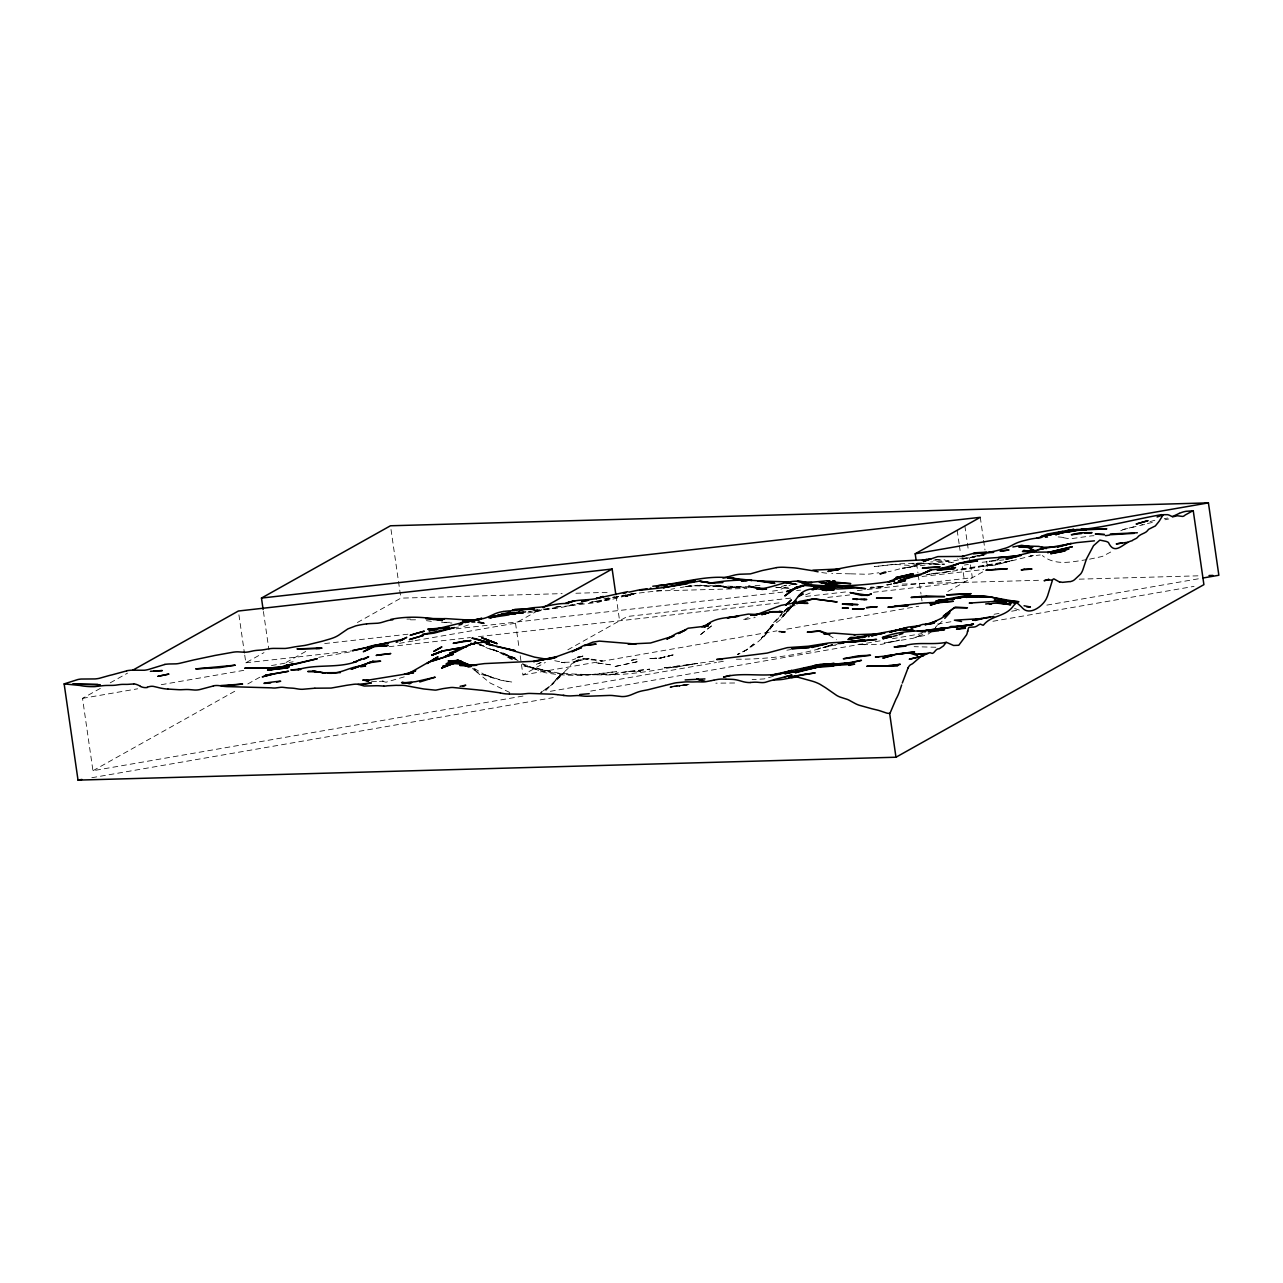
<?xml version="1.0" encoding="UTF-8"?>
<svg xmlns="http://www.w3.org/2000/svg" width="1283" height="1283" viewBox="0 0 1283 1283"><rect width="100%" height="100%" fill="white"/><g stroke="black" fill="none" stroke-linecap="round" stroke-linejoin="round"><path stroke-width="0.75" stroke-dasharray="5 3.75" d="M791.932 606.474L779.791 620.17L771.051 626.842L771.58 626.232L761.444 638.228L772.542 624.452L763.706 636.945L773.505 622.64L782.053 613.675L768.87 630.081L773.841 623.474C765.919 637.378 752.447 647.193 738.399 654.33M782.053 613.675L780.128 616.097L785.228 610.291M791.948 606.426L780.802 618.711L794.77 603.09M787.586 611.654L794.161 603.668M792.188 606.089L787.024 612.071L794.273 603.892L786.463 612.408L793.76 604.566M790.841 605.897L786.976 610.355L793.423 604.165M942.155 621.197L935.596 627.467M935.275 627.515L937.312 625.318M783.672 612.36L790.232 605.704M784.811 611.221L789.703 606.298L784.378 611.093M784.699 610.852L789.173 606.875L795.123 605.544M711.472 625.992L699.283 635.63L711.263 626.024M554.721 660.713L564.889 662.766C552.027 661.098 575.153 664.241 579.355 659.382L572.699 663.584C580.493 655.004 592.682 659.959 602.401 660.841L582.867 659.061C602.834 658.067 569.171 659.462 570.614 666.294C560.238 674.617 552.299 686.02 540.608 692.451M932.196 631.22L926.711 635.133L915.469 637.362L922.91 634.54L913.127 638.276L884.212 643.008L899.463 640.105L881.934 644.274L860.524 644.595M1110.709 552.027L1102.305 556.453L1088.85 559.324M522.983 696.06L92.953 770.714L82.529 698.353L101.582 687.688M110.242 682.829L127.546 673.126M244.732 655.116L245.839 662.782L263.993 652.614M92.953 770.714L237.355 689.789M247.795 683.951L259.968 677.119M286.077 662.493L306.942 650.786M357.396 622.512L400.889 598.135L562.13 593.628M415.147 640.602L515.509 623.185L539.678 609.65M520.208 655.773L522.967 674.954L545.403 662.381M567.84 649.807L627.307 616.481L793.872 597.766M947.832 591.447L987.734 569.091M543.126 690.928L552.668 684.208L564.263 672.42L554.577 680.648L562.066 673.431L545.852 690.527L541.009 692.387M805.58 594.863L813.358 591.688M577.687 657.201L583.573 656.03L578.28 656.96L577.109 657.505L582.963 656.062L572.058 660.023M748.246 617.508L742.681 620.122L755.19 617.508M1120.749 530.745L1122.433 530.007A33.55 32.251 -75.5 0 1 1125.704 528.885A64.567 62.081 -75.5 0 1 1128.062 528.275L1137.235 525.998M793.536 583.557L778.412 590.324L768.886 591.591M576.548 661.467L581.664 659.382M828.401 645.622L832.202 644.772C800.993 655.453 766.865 659.558 734.004 659.189M404.241 676.863L385.975 682.219L380.634 680.792M614.814 596.595L614.381 596.755A89.441 85.993 -75.5 0 1 612.392 597.445M634.636 593.564L610.002 599.883L589.779 602.481L632.984 593.74L664.979 590.004M1150.033 521.62L1155.662 520.048M634.925 593.404L626.329 596.483L635.261 593.42M817.8 648.909L820.687 647.931M463.74 626.505L469.466 624.58M635.486 593.259L625.126 596.675L637.763 592.746M891.637 583.669L883.682 586.604L867.228 588.64M1144.564 524.442L1122.914 529.59L1125.143 529.045M773.36 676.333L764.107 678.915L752.143 679.637M918.901 564.536L912.245 566.669A39.629 38.089 -75.5 0 1 908.845 567.439L908.011 567.567M919.125 564.472L924.177 563.012M609.986 598.215L604.389 599.819A97.283 93.531 -75.5 0 1 601.166 600.636L600.236 600.829M986.274 554.064L970.99 556.982M824.071 647.065L832.731 644.611M837.158 644.515L819.388 648.637M1012.688 560.238L996.442 564.937L978.576 566.717L995.207 564.648L1009.753 561.28M829.251 645.622L832.202 644.772M684.224 685.01L670.079 687.303M786.206 585.24L781.219 586.523L786.399 585.208M1008.807 561.216L995.207 564.648L958.16 569.652M687.255 684.721L671.217 686.533L684.256 684.897M1011.565 560.863L1034.707 555.122L1029.96 556.132L1040.224 554.978M899.704 568.882L891.91 570.967A54.993 52.876 -75.5 0 1 888.125 571.721M983.965 554.93L981.078 555.603L985.119 554.577L972.273 557.544L957.599 558.843M679.028 686.197L680.215 685.924L672.452 686.694M975.192 556.533L970.75 557.528M966.805 558.105L960.678 559.452L967.59 558.089M958.69 559.885L953.301 560.912A26.382 25.355 -75.5 0 1 946.806 561.008L938.114 559.853M1147.435 523.512L1155.229 521.844M1164.964 519.775L1168.845 518.941M984.141 555.202L969.306 557.736M978.079 555.908L983.869 554.737M603.876 598.84L611.125 597.381M583.236 603.026L557.784 608.142L534.77 610.243M626.024 595.055L620.17 596.21L625.655 595.152M627.98 594.671L633.85 593.516M627.483 594.799L632.984 593.74M975.625 556.469L971.52 557.191A86.538 83.203 -75.5 0 0 970.349 557.399M618.566 596.515L598.086 602.352L571.464 605.464M892.134 564.536L874.204 566.653L899.463 563.846L922.092 562.948M931.618 573.774L939.733 572.539M569.828 605.768L555.074 607.18M1164.258 518.701L1166.889 518.188A38.169 36.694 -75.5 0 0 1167.706 518.011M680.311 587.63L684.192 586.924M686.148 586.572L691.986 585.529L686.389 586.491M581.648 603.01L570.39 604.918M1009.609 561.216L956.557 569.844M1009.176 561.361L968.457 568.962L926.198 574.736M946.822 571.977L927.064 574.559L930.127 574.046M82.529 698.353L137.634 688.795M161.257 684.689L243.914 670.335M271.467 665.556L287.216 662.814M289.188 662.477L293.117 661.787M318.697 657.345L352.167 651.539M399.398 643.344L413.174 640.955M522.967 674.954L776.953 630.851M786.8 629.151L918.724 606.25M550.343 691.312L716.491 662.461M718.448 662.124L726.274 660.761M786.864 650.24L790.777 649.567M937.376 624.115L953.012 621.405M994.068 614.268L999.922 613.258M1011.662 611.221L1019.472 609.858M1046.832 605.111L1199.3 578.649M91.815 777.723L553.214 697.615M590.677 691.104L882.512 640.442M892.359 638.726L921.948 633.594M992.93 621.277L1194.056 586.363M670.015 687.127L673.559 686.501M670.881 589.266L674.65 588.608M670.031 687.095L675.339 686.197M998.254 559.757L989.145 561.296L998.944 559.693M929.55 564.424L948.602 560.944L930.64 562.002M964.415 565.065L968.36 564.424M689.019 684.416L681.385 685.667L690.286 684.801M1086.942 559.629C1071.995 561.762 1055.444 566.22 1042.389 555.571M527.746 612.985L555.314 607.869L543.639 609.168M925.123 565.081L904.226 567.792M907.289 567.423L912.245 566.669M792.285 584.583L796.118 584.022L792.461 583.957M826.348 646.52L835.233 645.285M596.82 601.422L590.148 602.096M969.274 557.848L959.796 558.714M555.379 607.116L561.216 606.426M532.846 610.419L541.843 609.377M582.803 602.93L579.884 603.235A70.741 68.015 -75.5 0 1 575.698 603.491L574.191 603.523M947.062 571.705L950.735 571.288M714.07 661.114L663.103 668.058L680.76 665.781C651.764 671.073 622.271 676.462 592.762 674.553L616.818 674.216C585.898 674.986 553.999 676.895 524.474 665.669L550.134 671.538L522.005 665.492M685.09 586.636L701.753 585.08L688.795 586.299M686.597 586.7L694.472 585.818L749.047 587.245M982.169 562.291L1003.883 559.853M455.128 627.467L458.576 627.082M324.695 643.569L408.315 634.171M456.106 628.814L784.635 591.896M796.583 590.565L800.56 590.116M922.028 576.468L983.756 569.54M805.772 596.435L847.405 591.752M857.317 590.645L865.255 589.747M867.244 589.522L972.338 577.719L969.563 558.538M245.839 662.782L351.205 650.946M388.99 646.696L470.492 637.539M478.447 636.657L782.213 602.529M827.808 597.397L849.619 594.959M873.418 592.281L964.624 582.033L962.426 566.701M590.501 674.682L616.594 671.522C592.842 675.371 568.273 677.183 544.505 672.549L529.574 666.952L560.222 673.463L590.501 674.682L580.75 675.115M907.241 567.471L910.272 567.15M734.63 682.989L715.866 683.165M755.013 585.722L762.711 585.032M953.445 562.275L948.041 562.563L951.649 562.515M449.643 622.255L448.569 622.303A72.313 69.523 -75.5 0 1 443.309 622.271L442.427 622.239M371.477 681.722L377.427 681.449M379.415 681.369L383.392 681.193L380.089 680.423M575.891 593.243L609.313 592.313M656.511 590.982L746.947 588.464M776.44 587.63L788.243 587.293M886.553 584.551L892.455 584.39M902.286 584.102L1041.892 580.205M1079.244 579.162L1199.188 575.794M895.598 564.44L911.7 565.562L923.568 563.478L916.126 563.429L944.593 564.151L936.478 564.52M749.962 586.812L696.894 585.305L726.178 587.053L714.567 585.673L726.836 587.422L746.914 587.422M935.852 647.257L914.121 646.68M935.195 559.981L945.01 559.789M406.919 619.096L410.416 619.048M415.532 619.801L407.545 619.849M850.805 573.838L863.587 574.175A51.16 49.187 -75.5 0 0 870.259 573.966L876.882 573.036A100.539 96.658 -75.5 0 1 878.887 572.763M850.228 573.838L831.721 573.405M792.22 583.957L797.24 584.102M474.325 668.443L484.108 674.425L493.201 677.921L483.45 674.216L501.91 680.455L511.821 682.027L501.236 680.327L482.216 674.633L471.839 668.78M788.933 588.544L775.59 587.181M912.117 563.766L915.148 563.991M441.528 622.207L451.921 623.057M859.097 644.162L866.426 644.836L859.979 644.323M561.184 662.285L564.247 662.621L561.778 662.349M431.361 621.341L426.1 620.619M479.457 645.028L482.937 645.654L479.569 644.788M1063.495 537.737L1068.001 538.523A36.197 34.801 -75.5 0 0 1070.343 538.78L1088.994 536.23A32.716 31.45 -75.5 0 1 1093.982 535.749M717.053 585.513L726.836 587.422L739.505 587.117L728.167 588.111L719.202 585.561M715.096 585.128L727.509 587.839L715.625 584.535M792.621 583.717L796.069 584.503L792.349 583.524M794.835 584.423L791.98 583.573M479.906 645.141L485.215 646.68M522.694 664.065L527.521 665.476L522.486 663.92M1014.628 608.511L1019.488 610.147M480.002 644.323L483.483 645.894M514.579 658.756L502.984 653.015L518.107 660.649M516.391 659.43L502.984 653.015L514.804 658.997M477.982 643.537L487.572 648.268L498.462 651.684L488.807 648.492L497.163 651.106L511.757 659.526M509.784 692.483L490.234 683.069L473.026 669.117M512.655 659.125L501.044 652.566L491.341 648.941L504.989 654.234L501.044 652.566L512.158 659.141M828.866 635.149L836.436 639.736M472.545 668.235L475.849 670.432L472.962 668.315M980.276 517.322L983.307 538.411M983.596 540.319L984.975 549.91M986.627 561.425L987.461 567.166M964.864 525.95L967.077 541.282M967.366 543.206L968.457 550.872M957.166 530.264L959.107 543.687M959.379 545.612L960.486 553.278M916.575 563.381L917.954 572.972M918.227 574.88L921.002 594.061M921.274 595.97L922.108 601.727M616.016 595.873L619.609 620.796M515.509 623.185L519.102 648.107M391.01 529.51L400.889 598.135M263.416 611.494L268.933 649.839M238.927 614.846L244.46 653.191M1142.56 524.41A81.487 78.343 -75.5 0 1 1141.838 524.651M1058.218 536.936A77.493 74.51 -75.5 0 1 1063.527 537.465M981.158 554.881A50.39 48.433 -75.5 0 1 979.025 555.619A36.598 35.186 -75.5 0 1 976.988 556.181M933.543 560.254A28.515 27.424 -75.5 0 1 937.392 559.693M826.717 573.164A60.638 58.296 -75.5 0 1 821.537 572.507M790.585 606.987L782.822 615.76L790.585 606.987M753.795 644.034L745.744 650.321L737.244 654.49L745.744 650.321L753.795 644.034M541.009 662.509L535.733 664.53L541.025 662.557M673.046 654.923L660.665 657.987L649.358 658.692L661.258 657.778L673.046 654.923M671.827 655.212L660.055 658.163L648.717 658.692L660.665 657.987L671.827 655.212M637.074 661.787L613.659 666.791L637.074 661.787M633.738 659.783L631.38 660.28L637.25 659.077L633.738 659.783M686.79 665.075L676.285 667.176L664.273 667.737L675.066 667.176L697.535 663.423L686.79 665.075M627.179 671.522L615.455 673.35L649.743 669.165L627.179 671.522L640.538 671.538L627.179 671.522M740.676 586.78L728.167 588.111L740.676 586.78M540.704 610.676L528.628 611.414L540.704 610.676M882.479 586.732L870.532 587.277L882.479 586.732M940.182 564.488L928.186 563.654L940.182 564.488M610.323 664.77L595.601 662.75L610.323 664.77M515.349 658.067L504.363 654.122L515.349 658.067"/><path stroke-width="1.5" d="M967.526 631.685L967.719 630.883M902.302 683.021L908.091 667.85M901.66 684.946L899.527 691.393A113.642 30.952 83.6 0 1 896.047 699.059L890.097 713.027A12.654 3.448 83.6 0 1 889.648 713.316L895.967 757.227L78.022 780.112L64.15 683.903L77.878 679.525A28.386 27.296 -75.5 0 1 81.134 679.044L95.038 678.932A36.517 35.106 -75.5 0 0 99.288 678.322L107.756 675.933A69.09 66.427 -75.5 0 1 111.958 674.874L126.664 670.881M792.637 603.764L799.149 595.232L802.516 592.922L798.491 596.579C804.714 586.844 817.319 588.143 827.022 590.453L824.68 590.324L834.223 589.747L822.323 590.308M794.113 603.764L796.31 601.053L795.268 602.336M895.967 757.227L1203.903 584.647L1193.27 510.859A52.811 14.386 83.6 0 0 1191.666 511.436L1185.075 515.076A43.061 11.723 83.6 0 1 1182.493 516.424L1178.452 515.91A88.623 24.136 83.6 0 1 1177.505 515.734L1172.758 516.841L1170.449 515.766A88.687 24.152 83.6 0 0 1167.546 514.675L1163.232 514.691L1159.271 521.058A106.794 29.076 83.6 0 0 1158.501 522.069L1155.374 525.902A31.931 8.692 83.6 0 1 1154.524 526.335L1148.51 529.366A31.177 8.484 83.6 0 0 1147.756 530.424C1145.19 533.808 1140.17 533.568 1137.171 537.689A48.914 13.327 83.6 0 1 1136.353 538.347L1132.905 540.063A39.869 10.857 83.6 0 0 1132.087 540.768C1123.924 542.003 1115.087 556.694 1108.448 542.517A72.073 19.63 83.6 0 0 1105.192 541.218L1099.836 540.095L1094.415 544.922A69.138 18.828 83.6 0 1 1093.581 545.564L1086.332 559.212A76.05 20.704 83.6 0 1 1085.707 561.264L1082.964 569.524A44.151 12.028 83.6 0 1 1080.527 574.094L1074.577 579.675A97.059 26.43 83.6 0 1 1072.347 581.007L1070.279 581.664A42.323 11.531 83.6 0 1 1069.364 581.616L1062.404 582.354A95.183 25.917 83.6 0 0 1059.614 582.033M792.605 603.94L794.706 601.454M944.737 618.374L949.901 612.713L940.904 618.582L929.004 624.163M1059.614 582.081L1053.952 578.89A14.049 3.833 83.6 0 0 1052.557 579.884L1047.537 595.986A138.019 37.576 83.6 0 0 1046.848 597.589C1043.913 605.4 1030.008 616.161 1022.631 608.19A61.6 16.775 83.6 0 1 1021.557 607.035L1017.018 602.898A18.972 5.164 83.6 0 0 1016.12 603.106L1014.468 604.726A82.802 22.549 83.6 0 1 1013.666 605.56C1005.391 617.428 991.631 614.733 983.42 625.142A20.496 5.581 83.6 0 1 982.489 625.046L980.228 624.083L978.207 625.142A95.968 26.125 83.6 0 1 972.963 627.098L969.034 627.291A11.162 3.047 83.6 0 0 968.312 628.654L967.141 633.225A15.989 4.362 83.6 0 1 966.468 634.973L958.77 645.269L953.574 645.461L946.373 642.302L944.272 644.772A32.508 8.853 83.6 0 1 943.518 645.862L940.166 648.172A99.898 27.2 83.6 0 0 939.332 648.701C934.938 648.22 934.345 655.244 930.768 652.967A19.79 5.389 83.6 0 0 929.79 652.678L921.13 656.335L912.951 663.359A49.187 13.391 83.6 0 1 912.133 663.936L910.417 664.835A38.458 10.472 83.6 0 0 908.091 667.866M678.563 633.561L688.121 628.221L708.328 625.879L703.549 626.649M132.742 670.207L238.381 611.013L612.151 569.027L615.744 593.949M263.127 609.569L261.475 598.07L390.465 525.773L1208.426 502.888L1218.85 575.249L1203.213 577.959M543.126 607.709L612.151 569.027M916.03 559.548L915.196 553.791L980.276 517.322L261.475 598.07M401.531 640.233L406.759 637.33L399.783 640.842L403.327 639.159L352.36 650.706L366.232 647.819M361.389 658.933L358.663 660.44L368.686 656.784L363.875 659.237M802.901 593.997L799.582 595.777L802.95 594.109M408.283 673.8L428.955 661.932L453.3 654.314L431.313 661.435M680.022 632.824L685.876 629.841L676.125 633.69L666.775 639.11L673.992 635.919L650.481 643.008L628.397 644.034M701.961 626.906L710.365 623.073L704.447 627.211C713.204 617.283 726.675 618.053 738.575 616.225L727.269 617.877L748.294 614.092L757.371 614.541L750.635 615.247L768.341 612.841L761.669 614.653L770.297 611.815L782.502 611.799L779.406 611.253M1179.253 513.392L1175.581 515.125A55.249 53.116 -75.5 0 1 1172.405 516.504M794.241 603.748L799.437 601.454L813.502 598.856L836.901 601.935L813.502 598.856L796.695 603.7M408.491 673.864L415.724 670.72L404.177 674.361L413.575 672.757L366.377 680.423L362.768 680.07L368.349 680.904M929.213 624.228L936.365 621.116L924.931 624.741L934.232 623.137L922.461 624.468L910.962 628.109L920.216 625.719L908.38 627.05L890.322 631.894L906.023 628.365L848.448 639.014L866.137 636.432L848.993 638.517L858.568 637.747L850.388 637.571L863.042 637.523M419.798 681.963L435.194 677.199L415.756 681.642L403.953 683.005L411.731 682.62L401.531 682.604L410.255 683.566M754.26 615.503L780.994 605.4L792.878 603.106L807.953 603.331L803.799 603.363M462.842 686.389L465.745 685.202L460.084 686.309M453.573 663.343L441.737 667.994L453.573 663.343L464.735 663.744L455.433 662.99L464.077 663.616L454.84 663.279L442.763 666.278L453.573 663.343L462.746 663.359L454.198 663.311L462.746 663.359L468.6 666.968M549.798 659.141L581.488 647.626L571.865 651.732L583.589 645.59L596.13 644.098L584.214 645.477M1041.187 536.374L1047.409 534.001L1073.887 529.334L1067.488 530.633C1099.483 529.173 1130.435 520.08 1161.676 514.611M774.547 674.377L820.414 664.289L848.656 663.439L861.454 660.328L838.537 664.819L847.357 662.926L822.996 665.268M359.08 660.216L353.531 662.285L356.834 661.467C337.718 668.635 317.077 663.728 297.816 669.646L300.174 669.133L290.84 669.967L300.719 669.501M551.61 658.612L556.902 656.655L533.52 661.627L556.373 657.249L532.237 661.354L484.413 663.6L467.22 665.877L476.683 665.268L459.763 665.396L468.76 665.877L460.485 664.321L467.91 666.294M813.149 589.731L816.581 588.464L811.947 589.747M829.812 582.546L834.864 580.686L829.219 582.69L832.555 582.514L828.978 582.883M463.371 647.434L471.118 644.178L449.579 653.175C459.635 652.277 466.884 643.697 476.779 643.104L473.475 643.585L483.659 642.125L493.073 645.477L486.337 643.89L514.996 650.609L496.585 646.52M351.317 669.181L373.177 661.322L380.634 661.194L368.029 662.926L373.177 661.322L351.35 669.165M1157.122 517.017L1162.959 514.932M828.658 582.979L833.725 581.279L828.962 582.274M1060.239 552.203L1065.467 550.551L1050.633 553.679L1059.501 552.059L1031.757 552.123L1009.609 557.512L998.206 557.656L1021.252 555.363C1001.109 558.506 980.709 556.597 960.983 563.253L977.55 560.928L959.716 562.884L951.248 566.525L958.593 563.686L941.225 568.513L948.955 567.631L929.95 570.117L922.702 573.661L931.153 569.957C917.906 577.494 901.789 575.169 888.301 581.969L894.78 580.782C865.079 585.577 834.912 587.357 804.874 584.888L841.407 586.347L825.354 584.455L842.129 587.085M899.078 634.7L902.879 633.481M510.201 611.927L489.015 617.973M514.708 613.803L519.647 612.248L512.238 614.14M909.839 577.27L898.437 580.894L915.725 576.067M501.926 614.284L490.347 617.781L504.909 613.932M584.84 645.413L592.89 642.141L599.418 641.115L635.983 644.066L628.317 644.114M763.722 614.172L772.398 611.654L781.588 611.638M840.622 643.505L844.086 642.494M396.206 642.286L397.971 641.789M1037.722 549.749L1043.544 548.499L1031.997 551.369L1022.439 551.417L1034.499 551.642L1023.545 550.503L1034.002 551.626M892.808 636.528L897.17 635.31M372.76 645.606L388.749 642.815L367.531 646.905M459.041 625.046L461.912 624.26M837.943 643.088L864.614 639.72L845.994 642.174M479.473 618.807L469.161 621.581L481.911 618.294L460.789 622.752L467.67 621.982M730.187 675.371L723.532 677.103C745.856 670.913 769.495 679.653 791.659 670.416L776.712 674.794L770.666 675.05L773.104 674.922M1048.532 579.435L1044.089 580.718L1049.109 579.483L1047.04 579.836L1052.285 580.124M1050.456 534.69L1054.017 533.92L1041.636 536.599L1062.709 531.531L1036.536 538.154M784.538 676.943L792.028 675.034L773.424 679.749M678.835 583.204L694.151 581.552L658.532 585.561M914.699 576.548L918.131 575.682M213.491 685.94L200.132 689.484A50.678 34.673 75.9 0 1 198.304 689.837A40.142 27.472 75.9 0 1 194.519 690.029L190.092 689.645A83.347 57.029 75.9 0 0 184.608 689.564L181.015 689.725A78.664 53.822 75.9 0 1 178.289 689.677L167.945 689.067M890.322 631.894L907.193 627.628L889.696 631.99M625.896 592.826L624.613 593.147A50.678 48.722 -75.5 0 0 623.41 593.484M1061.971 545.74L1071.193 543.431L1057.753 547.039M812.011 647.482L827.038 643.745L809.493 647.225L791.595 648.717L809.012 647.835M975.032 620.459L986.547 617.604L972.546 620.17L981.816 618.582L954.408 620.186L961.544 621.533M921.13 656.335L909.246 659.254L923.519 655.838M879.015 656.736L875.375 656.96C888.59 656.319 901.741 652.935 914.619 651.956L902.719 653.544M147.337 687.095L148.844 686.726A37.015 25.323 75.9 0 1 150.897 686.341A21.731 14.867 75.9 0 1 153.495 686.405L157.376 687.303A106.248 72.698 75.9 0 0 167.945 689.131M465.328 622.544L468.231 621.838M685.138 679.926L704.944 678.915M878.919 634.251L884.773 632.856M665.476 685.363L674.024 683.197A59.531 40.735 75.9 0 1 676.863 682.7L684.08 682.011A76.627 52.427 75.9 0 1 687.945 681.866L690.639 681.947A106.313 72.73 75.9 0 0 693.028 681.963L696.557 681.85A77.381 52.94 75.9 0 1 698.497 681.85L701.304 681.931A55.891 38.249 75.9 0 0 705.634 681.738L710.958 680.728M838.777 643.633L844.054 642.398M665.236 685.427L649.807 689.292A91.285 62.45 75.9 0 1 646.921 689.981L642.526 690.799A79.193 54.175 75.9 0 0 635.919 692.82L631.974 694.472A90.275 61.76 75.9 0 1 630.595 695.017A55.778 38.169 75.9 0 1 625.495 696.364A44.199 30.247 75.9 0 1 621.678 696.557L612.472 695.514A60.766 41.585 75.9 0 0 609.088 695.434L587.357 696.252A68.512 46.878 75.9 0 1 582.803 696.011L579.258 695.627A51.913 35.507 75.9 0 0 577.061 695.546L571.015 695.899A62.434 42.724 75.9 0 1 566.188 695.723L557.993 694.728M802.484 668.892L819.965 664.883L834.207 663.407L813.951 665.669L821.184 665.348M565.947 603.106L574.848 600.845L566.557 603.026C578.36 598.359 591.463 601.454 603.299 596.467L596.066 598.552L627.788 591.639M871.863 635.743L884.853 632.808M1041.171 548.996L1076.565 542.661L1094.415 540.849M784.988 672.773L788.885 671.907M849.891 665.139L848.833 665.38L854.638 664.145L819.949 666.438L784.811 673.703L815.94 667.449L833.79 666.037M988.584 552.38L994.614 551.161A81.631 78.471 -75.5 0 0 998.799 550.118L1005.904 548.049A37.544 36.1 -75.5 0 0 1010.86 545.933L1014.725 543.896A43.927 42.227 -75.5 0 1 1022.84 540.961L1028.116 539.63A77.926 74.911 -75.5 0 1 1034.964 538.363L1041.106 537.641M480.564 619.144L483.771 618.422A33.823 32.508 -75.5 0 0 488.711 616.674L495.222 613.691A36.437 35.042 -75.5 0 1 502.327 611.686L503.337 611.526M628.943 592.153L637.459 590.292A72.906 70.1 -75.5 0 1 639.126 589.955A83.684 80.444 -75.5 0 1 642.045 589.474L647.033 588.769M885.687 572.619L879.865 573.822L883.297 573.116M871.863 635.791L875.551 635.021M714.182 680.07L718.079 679.349A56.195 38.442 75.9 0 1 721.399 679.076L725.713 679.156M840.541 643.36L844.07 642.639M713.717 680.182L711.488 680.615M520.273 612.937L525.597 611.847M276.551 681.995C294.384 679.188 246.994 684.93 270.697 682.941M479.489 619.352L477.356 619.785A63.797 61.343 -75.5 0 0 474.79 620.395M684.625 582.402L695.178 580.301L683.374 582.29L684.192 582.37M849.795 642.238L876.546 639.415L852.762 641.644M940.744 630.402L944.641 629.632C923.648 631.316 902.558 629.488 882.351 637.491L891.364 636.929M656.335 586.924L657.072 586.78A38.955 37.448 -75.5 0 1 658.564 586.539M991.39 603.892L989.321 604.293C996.49 601.262 1003.947 605.512 1011.261 603.427M926.695 559.452L922.365 560.286L931.089 558.65L923.343 561.489L937.825 556.597L963.693 556.405L961.881 556.565L975.673 552.765L986.515 552.139M1012.88 546.975L1021.669 545.307L1032.895 547.216L1025.454 546.029L1038.861 546.398L1046.014 548.306M164.833 664.466L148.876 669.373A29.653 28.515 -75.5 0 1 144.289 670.255L134.362 670.207A36.389 34.978 -75.5 0 0 126.648 670.752M666.551 584.535C690.046 581.103 714.439 573.613 737.95 579.403L727.509 577.671L752.014 580.429L742.264 579.708M683.502 582.402L691.778 580.91L680.054 583.011M517.257 612.729L493.682 616.177M838.024 569.62L827.856 571.448C859.321 563.061 892.278 561.296 924.738 559.821M946.068 642.366C932.067 645.221 917.586 641.468 903.649 645.99L906.103 645.958L894.107 646.921L904.082 646.327M488.887 617.171L517.161 612.264L523.32 612.873L518.412 612.472M834.319 570.149L837.719 569.54M921.05 574.848L912.486 576.372L916.399 575.939M880.635 633.738L870.804 635.486L875.856 634.604M847.919 639.608L865.512 636.464M363.522 684.336L371.332 682.957L357.909 684.4M498.237 615.567L511.179 613.29L500.611 615.07M915.196 553.791L1208.426 502.888M1109.506 535.091L1106.844 535.508A53.645 51.577 -75.5 0 1 1105.513 535.669M78.022 780.112L81.952 779.439M791.948 677.649L783.656 679.204A99.946 68.384 75.9 0 1 778.156 679.782L773.649 680.07A45.611 31.209 75.9 0 0 770.217 680.792L765.261 682.315A29.124 19.919 75.9 0 1 761.412 682.588A70.822 48.449 75.9 0 1 760.065 682.492L758.269 682.315A59.259 40.543 75.9 0 0 754.083 682.203L750.33 682.46M390.657 619.416C407.721 615.936 425.507 616.786 442.459 620.523L425.651 618.486M687.463 583.717L663.327 587.646L699.203 581.119L712.129 583.075L699.86 581.311L710.894 583.075M899.142 654.298L908.621 652.694L918.323 654.17L928.042 653.32M965.377 627.644L956.493 629.167L965.425 628.317M776.375 567.663L763.177 570.326A59.579 57.286 -75.5 0 0 759.055 571.432L750.395 573.886L739.89 574.239A41.874 40.254 -75.5 0 0 733.395 575.361L726.322 577.254A75.055 72.153 -75.5 0 1 722.938 578.024M360.635 666.807L365.559 666.021C352.103 664.706 340.749 674.97 327.277 673.078M993.812 616.449L984.173 618.085L990.219 617.251M938.803 630.787L928.395 631.894M929.983 603.635L953.381 601.278L923.487 602.994L887.916 607.244L908.188 605.319L895.101 605.865L907.755 605.881M902.639 568.321L905.044 567.984M960.839 597.782L956.926 598.391C977.614 591.88 998.431 599.53 1018.91 601.743L1006.626 600.749L1007.893 600.989L990.412 596.868L965.987 597.188M472.016 620.812L468.167 621.389L471.663 620.876M475.865 620.218L479.714 619.625M1001.365 551.097L1009.015 549.942L1000.163 551.177M475.175 620.347L478.687 619.833L465.889 620.427L473.668 620.443M491.357 617.46L509.046 614.878M868.334 636.721L869.2 636.593M449.018 627.403L427.768 629.199L441.32 628.478M471.182 621.341L474.149 620.908M985.697 604.004L989.241 603.491M652.774 586.235L664.594 584.888M1081.633 533.503L1071.337 534.754L1079.997 532.782L1092.058 532.67L1084.568 533.135M884.997 656.206L893.289 655.26L882.8 658.147L896.657 654.009L908.621 652.694L917.553 655.597M581.776 601.15L588.705 600.236M319.627 648.428L322.033 648.107L296.982 648.909L319.627 648.428L316.003 648.524M436.428 629.825L428.939 630.803L466.932 621.533L472.898 621.116M581.921 601.166L587.357 600.476M1122.256 542.853L1116.242 543.912L1127.709 542.26M366.553 623.907L364.324 624.196A102.72 98.759 -75.5 0 0 355.712 625.879L347.837 628.911L338.664 635.197A29.766 28.611 -75.5 0 1 333.099 637.924A65.497 62.979 -75.5 0 1 329.972 638.982L323.476 640.891A99.32 95.487 -75.5 0 1 320.542 641.66L307.487 644.852A56.548 54.367 -75.5 0 1 304.263 645.509L297.672 646.424A99.657 95.808 -75.5 0 0 294.08 646.985L290.327 647.69A94.477 90.836 -75.5 0 1 288.082 648.075A45.001 43.269 -75.5 0 1 285.051 648.46L273.616 648.396A35.539 34.16 -75.5 0 0 269.205 648.765L265.212 649.487A48.449 46.589 -75.5 0 1 262.005 649.952A55.618 53.485 -75.5 0 1 260.802 650.064L257.177 650.337A36.982 35.555 -75.5 0 0 252.976 650.93L248.966 651.812A24.858 23.896 -75.5 0 1 243.995 652.229M1110.485 534.722L1134.316 533.343M639.608 590.308L664.546 587.454M515.766 612.985L500.771 614.701L508.293 614.204M519.519 612.552L523.272 612.119M885.815 572.026L883.827 572.25M661.002 585.834L666.952 585.16M797.801 587.197L798.988 587.069L786.575 591.575L804.2 585.513L795.444 587.726L784.763 595.921L796.599 587.309L795.444 587.726L802.933 585.224L837.943 588.993L855.953 587.967L865.624 588.689L853.339 586.924L820.078 587.422L831.849 588.32L814.625 586.78L834.223 587.822L820.96 587.614M445.249 628.029L449.178 627.579L439.764 628.413M897.09 646.504L901.917 645.974M224.124 685.956L242.599 684.064L220.676 685.571M834.527 570.261L838.344 569.893M851.72 642.045L865.271 640.762L829.395 642.895L808.178 646.231L787.345 647.642L767.074 653.095L716.652 659.478L722.441 659.382M958.032 597.557L963.357 597.06M314.752 688.217L302.66 689.276A51.464 35.218 75.9 0 1 299.5 689.163A70.565 48.273 75.9 0 1 296.806 688.763L294.657 688.41A60.846 41.617 75.9 0 0 291.899 688.137L288.932 687.977A78.792 53.902 75.9 0 1 286.414 687.736L282.901 687.319A32.877 22.501 75.9 0 0 280.239 687.351L275.556 687.977A31.417 21.49 75.9 0 1 273.455 688.009L272.974 687.993A69.731 47.712 75.9 0 1 271.499 687.848L230.186 686.678A99.93 68.368 75.9 0 1 223.771 686.341L219.906 685.747A37.319 25.532 75.9 0 0 213.475 685.812M918.323 654.17L924.418 653.64M579.74 694.52L589.218 693.686M801.859 583.188L826.22 580.83L838.056 583.476L829.347 581.407L838.633 583.172L830.005 581.616L850.757 583.621L829.588 582.915M392.774 619.833L390.673 620.042A27.2 26.157 -75.5 0 0 387.61 620.651L381.58 622.463A27.424 26.366 -75.5 0 1 377.667 623.217L371.701 623.522A72.441 69.651 -75.5 0 0 366.553 623.891M314.993 688.201L331.11 688.073L344.293 685.731A127.691 87.356 75.9 0 1 347.549 685.17L353.242 684.368A65.593 44.873 75.9 0 1 354.621 684.208L355.728 684.144A25.468 17.417 75.9 0 1 358.566 684.416L363.875 685.924A27.969 19.133 75.9 0 0 364.308 686.02L375.149 685.764A72.906 49.877 75.9 0 1 379.784 685.828L383.858 686.1M813.887 589.25L814.801 589.186M512.045 613.948L515.814 613.707M887.339 655.613L890.963 655.372M1137.363 532.766L1110.34 534.001M803.575 583.075L812.107 582.578L797.336 581.359L808.274 583.268C790.745 576.292 774.13 588.977 756.713 588.929L766.464 589.25L748.63 586.251L762.102 589.474M432.852 619.352L445.826 618.598L474.036 620.379M432.948 619.352L444.64 618.695L425.844 618.486M340.38 672.629L322.354 672.757L324.807 673.046M514.708 610.612L510.313 610.836A87.95 84.55 -75.5 0 0 503.337 611.51M1058.267 546.67L1041.443 547.424L1046.415 548.579M877.556 633.898L853.917 634.748L855.184 634.732L833.244 633.064L823.75 633.754L828.321 634.395M722.906 582.53L709.114 583.348C730.845 579.435 753.057 578.697 774.804 583.396L757.676 580.958L786.11 581.841L789.847 582.931M534.289 608.864L512.366 609.858L533.664 609.168M475.111 620.154L462.938 620.699L473.892 620.507M839.852 568.962L812.861 570.165M153.928 670.929L162.299 670.592L150.384 671.298M991.198 552.123L973.348 553.598L993.684 552.396M860.668 599.466L866.779 599.498L852.746 598.985L857.317 599.45L856.082 599.321M1209.019 575.522L1212.948 575.409M514.708 609.377L533.728 609.104M863.732 599.514L864.967 599.514M1193.126 510.859L1186.134 511.276A30.439 29.268 -75.5 0 0 1179.253 513.408M64.15 683.903L79.931 685.459A99.096 67.791 75.9 0 0 83.7 686.1L86.041 686.357A174.536 119.415 75.9 0 0 90.676 686.63L93.9 686.646A74.27 50.807 75.9 0 0 95.134 686.581L102.929 685.683A104.725 71.64 75.9 0 1 107.756 685.427L111.429 685.411A83.09 56.853 75.9 0 0 116.031 685.122L119.255 684.657A66.363 45.402 75.9 0 1 122.655 684.368L126.023 684.384A69.202 47.343 75.9 0 0 128.412 684.32L133.64 683.967M1104.342 534.321L1095.297 534.065L1104.503 534.786M471.855 622.03L474.87 622.047M568.802 603.459L568.177 603.459A79.771 76.691 -75.5 0 0 557.784 604.036L556.79 604.213A138.179 132.839 -75.5 0 0 552.7 604.87L543.302 606.715A51.079 49.107 -75.5 0 1 539.582 607.212L533.856 607.645A49.957 48.032 -75.5 0 0 529.302 608.286L523.368 609.537A59.467 57.174 -75.5 0 1 520.016 610.115M97.813 684.432L72.65 684.112L100.299 684.721M813.534 587.454L817.159 587.55M781.523 631.829L785.132 631.926L779.006 631.557M726.29 679.172L731.422 679.316A84.373 57.735 75.9 0 1 733.748 679.477A56.933 38.955 75.9 0 1 738.655 680.423L742.296 681.449A51.625 35.315 75.9 0 0 750.347 682.588M509.479 694.039L520.256 694.151A84.582 57.879 75.9 0 0 523.721 693.911L527.874 693.478A56.019 38.33 75.9 0 1 530.585 693.445L549.701 694.119A80.604 55.153 75.9 0 1 554.112 694.279L557.512 694.68M848.191 586.748L827.92 583.605L837.607 585.962L819.612 582.177L837.943 586.235L828.241 583.637M509.03 694.023L507.17 693.959A63.733 43.606 75.9 0 1 500.338 692.916M243.995 652.213L238.013 651.844A26.189 25.179 -75.5 0 0 235.495 651.924L234.532 652.021A46.044 44.264 -75.5 0 0 233.281 652.181L214.453 655.549A90.035 86.57 -75.5 0 1 210.845 656.335L197.662 659.109A98.663 94.846 -75.5 0 1 194.439 659.783L180.614 663.086A29.236 28.114 -75.5 0 1 175.947 663.856L171.12 663.952A44.52 42.804 -75.5 0 0 164.817 664.402M910.401 630.001L913.897 630.514L900.137 629.472L912.293 630.45M998.286 602.818L1010.603 604.822L1001.766 602.144L994.373 601.406L969.242 603.09L971.696 603.315M1000.403 600.508L994.277 600.139L1006.674 601.935L1000.403 600.508L1002.937 601.086M1026.673 606.811L1030.425 607.003L1024.059 605.752M917.457 631.14L925.348 631.845M365.799 680.375L368.863 680.664L366.377 680.423M409.886 683.47L402.124 682.476L409.149 683.47M474.069 643.89L470.749 643.457L474.229 644.082M563.125 695.338L564.151 695.482M798.234 677.296L811.818 681.048A66.524 45.514 75.9 0 1 819.853 684.192L825.322 687.56A95.824 65.561 75.9 0 1 826.99 688.698L836.708 695.45A36.758 25.147 75.9 0 0 840.012 697.038L847.405 699.427A35.619 24.361 75.9 0 1 848.769 700.037L854.703 703.26A44.167 30.215 75.9 0 0 859.129 705.217L870.965 708.505A132.55 90.692 75.9 0 0 872.985 709.034L876.786 709.932A77.188 52.811 75.9 0 1 881.052 711.183L886.665 713.075A17.978 12.301 75.9 0 0 889.536 713.348M729.979 577.943L738.751 579.21M477.918 622.303L484.06 623.33L479.04 622.03M819.324 582.29L828.866 583.765L821.088 581.841L833.645 585.513M920.745 631.525L922.621 631.813M789.719 583.043L784.955 582.274L788.644 583.011M812.684 570.727L798.523 568.449A76.868 73.901 -75.5 0 0 792.91 567.776L784.522 567.294A45.819 44.039 -75.5 0 0 776.375 567.599M547.6 659.398L534.61 657.153L506.127 648.637M787.441 582.546L791.13 583.236M813.807 570.935L818.089 571.817M1023.722 547.232L1019.969 546.446L1027.972 547.392L1018.83 547.039L1026.641 546.574L1036.343 551.385M1014.147 602.753L1002.873 600.268L1015.414 603.042M790.713 583.236L785.517 581.937L789.237 582.931M702.282 680.487L696.653 679.044L704.864 681.193M790.488 583.043L786.752 582.065L790.232 583.075M500.338 692.884L481.847 690.27A90.083 61.632 75.9 0 1 477.533 689.869L452.883 687.48A39.885 27.28 75.9 0 0 450.59 687.544L443.87 688.49A99.882 68.336 75.9 0 0 440.662 689.115L436.348 690.029A26.847 18.379 75.9 0 1 435.081 690.126L424.031 689.003A98.117 67.133 75.9 0 1 422.283 688.714L407.16 685.924A53.196 36.389 75.9 0 0 402.493 685.314L398.628 685.379A79.209 54.191 75.9 0 1 396.335 685.314L387.402 685.796A42.644 29.172 75.9 0 1 383.858 686.132M759.311 588.288L763.016 589.538M829.844 634.62L819.821 630.835L807.28 632.166L819.276 631.156L827.262 634.331M469.77 666.791L461.271 663.632L467.637 666.551M478.27 643.537L474.79 641.965L477.982 643.537M140.472 686.197L138.853 685.443A27.135 18.571 75.9 0 0 133.624 683.823M462.121 663.343L467.349 666.15M1029.351 548.418L1034.242 551.097M470.989 666.599L465.97 663.856L469.257 666.053M470.091 666.182L467.204 664.065L470.123 666.583M147.417 687.496A22.773 15.572 75.9 0 1 140.44 686.469M791.964 677.713A53.501 36.614 75.9 0 1 798.218 677.183M1045.34 537.256A77.493 74.51 -75.5 0 1 1047.505 537.032M650.994 588.127A54.88 52.763 -75.5 0 1 650.369 588.239M791.13 600.075L785.918 605.127L791.13 600.075M954.055 607.869L943.294 616.129L955.21 607.084L967.462 607.773L954.055 607.869M371.829 646.391L366.553 650.369L373.064 646.375L388.156 645.333L374.331 646.648L363.33 651.716L373.064 646.375L386.985 645.766L371.829 646.391M433.494 659.382L426.998 663.536L438.048 656.816L433.494 659.382M441.689 646.985L433.83 651.363L441.689 646.985M455.385 651.716L445.121 656.495L456.556 651.251L455.385 651.716M871.253 593.997L867.003 595.408L871.253 593.997M441.641 651.379L431.89 655.116L442.683 650.962L466.322 646.792L443.309 650.85L431.89 655.116L441.641 651.379M454.374 627.595L434.071 633.128L422.123 634.636L454.374 627.595M802.853 670.143L795.364 672.741L816.405 667.401L797.08 671.811L804.024 669.79L802.853 670.143M908.572 574.816L893.738 579.579L913.336 573.918L895.871 577.575L910.962 574.159L908.572 574.816M1064.457 531.98L1055.829 534.674L1064.457 531.98L1072.829 531.194L1062.725 532.589L1083.943 529.189L1106.812 528.853L1075.138 530.312L1085.161 529.093L1064.457 531.98M457.47 660.184L446.115 663.792L458.721 660.44L469.819 665.236L460.052 661.226L461.271 661.258L448.152 661.002L458.721 660.44L457.47 660.184M423.358 635.406L409.518 639.527L423.358 635.406M939.076 602.32L930.383 605.095L941.449 601.823L939.076 602.32M417.312 633.128L410.143 635.277L424.336 631.156L417.312 633.128M1147.804 520.706L1136.337 523.993L1147.804 520.706M294.32 664.033L284.441 666.903L273.311 667.673L283.222 666.935L292.54 664.482L271.082 669.229L317.27 658.724L296.132 663.952L286.013 665.139L294.914 663.985L285.002 666.615L294.32 664.033M891.252 636.576L883.089 638.726L891.252 636.576M272.172 674.2L262.261 676.847L274.257 673.864L265.373 675.243L288.547 671.25L272.172 674.2M1017.74 556.261L1006.209 559.147L1017.74 556.261M905.381 580.622L893.866 583.46L905.381 580.622M1024.123 569.219L1021.22 569.957L1032.013 569.043L1024.123 569.219M1072.235 546.766L1047.714 552.588L1072.235 546.766M964.864 595.681L935.548 601.342L954.52 598.744L937.857 600.38C955.995 599.321 973.348 593.644 991.647 597.172L964.864 595.681M944.496 627.724L925.492 630.53L972.867 624.436L937.456 629.199L944.496 627.724M1066.205 531.451L1059.245 533.07L1076.854 529.478L1086.573 529.558L1066.205 531.451M973.444 624.083L962.458 626.473L950.35 626.617L961.849 626.473L973.444 624.083M168.698 674.12L158.017 676.301L168.698 674.12M806.911 667.93L800.544 669.261L815.94 667.449L806.911 667.93M955.45 567.583L937.135 570.245L954.344 568.61L946.71 569.331L955.45 567.583M463.708 641.211L453.188 643.328L470.957 640.554L463.708 641.211M1067.713 549.284L1057.112 551.401L1068.915 549.076L1067.713 549.284M858.6 655.789L843.348 658.772L870.532 655.244L858.6 655.789M805.131 674.184L788.692 677.312L815.202 672.901L805.131 674.184M900.169 664.337L890.899 665.925L866.795 666.278L897.908 665.604L888.429 665.669L900.169 664.337M235.03 665.203L219.682 667.625L195.722 668.892L235.03 665.203M381.003 654.635L376.127 655.421L390.802 653.544L381.003 654.635M289.188 666.775L267.522 670.015L288.114 667.769L268.724 669.918L289.188 666.775M863.988 608.719L852.553 609.024L863.988 608.719M970.862 593.692L946.87 594.863L970.862 593.692M877.941 597.926L876.481 598.103L891.877 597.798L877.941 597.926M928.347 567.503L922.333 568.177L940.182 566.942L928.347 567.503M872.312 607.003L866.33 607.661L877.187 606.779L872.312 607.003M926.438 595.937L911.058 597.445L944.657 596.563L926.438 595.937M868.046 595.296L861.23 595.36L850.068 592.586L868.046 595.296M995.383 569.379L985.937 570.213L1007.267 568.834L995.383 569.379M745.792 580.558L741.333 580.894L747.315 580.574L745.792 580.558M972.097 596.9L966.163 597.333L976.972 596.659L972.097 596.9M845.882 607.837L842.306 608.094L848.416 608.126L845.882 607.837M313.132 671.153L307.76 671.506L319.916 672.132L313.132 671.153L325.449 673.062L313.132 671.153M857.718 604.582L842.45 604.052L857.718 604.582M272.766 668.09L244.909 668.235L272.766 668.09M852.842 604.63L843.685 604.213L852.842 604.63M475.624 638.726L471.871 638.148L489.657 642.863L475.624 638.726M836.211 583.396L827.439 580.91L836.211 583.396M494.532 642.655L481.622 637.699L494.532 642.655M495.815 643.104L484.22 638.758L497.13 643.681L495.815 643.104"/></g></svg>
